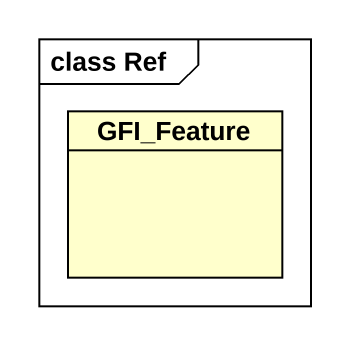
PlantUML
@startuml
mainframe class Ref
hide circle
hide empty members
class GFI_Feature
@enduml
